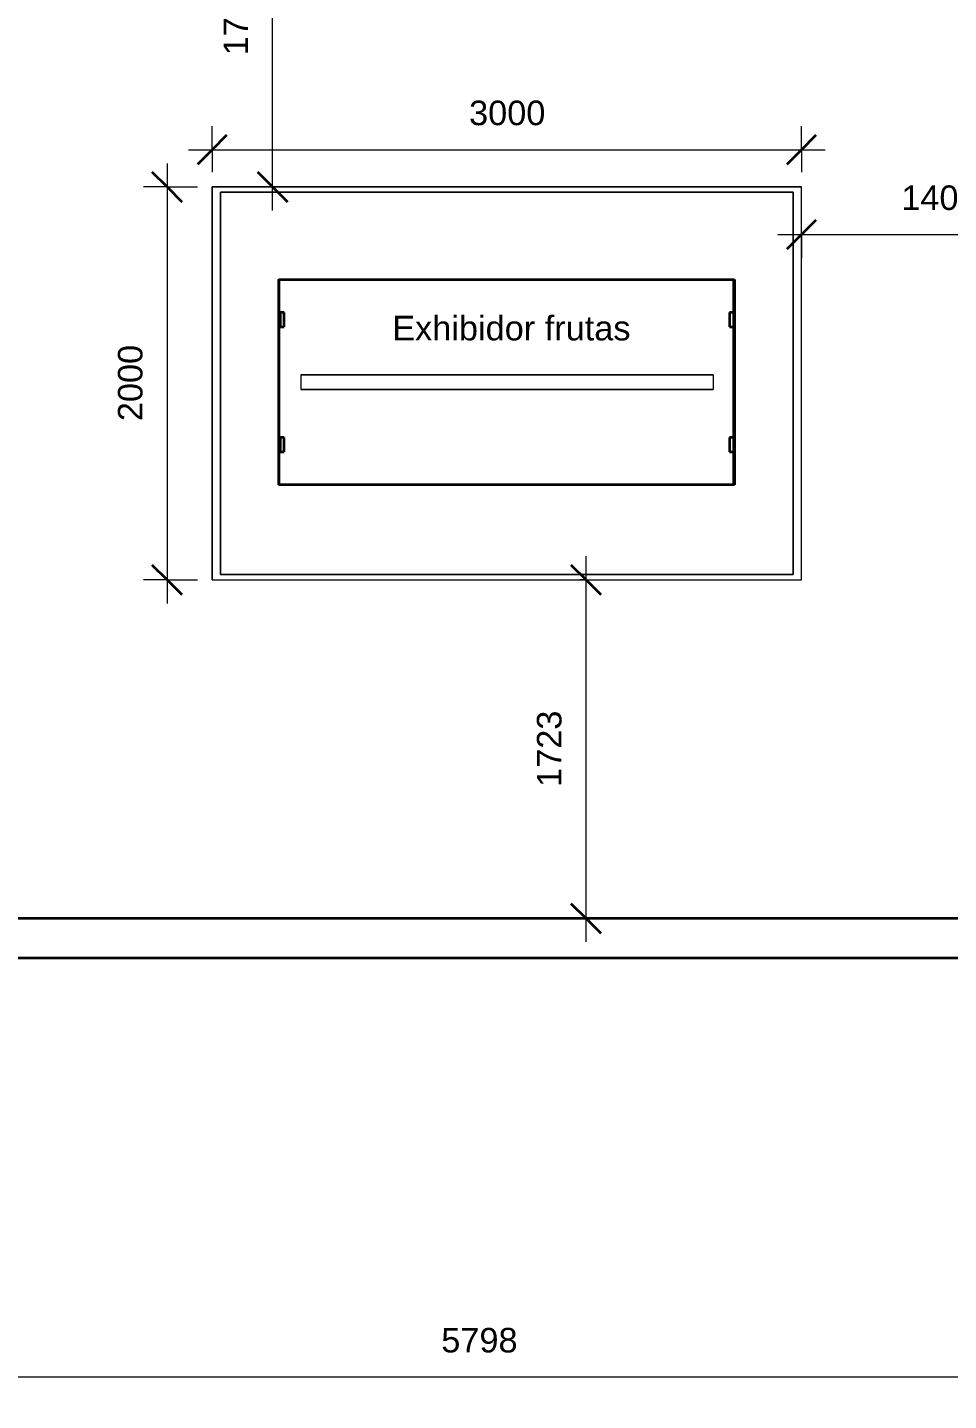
# Model space of a CAD drawing. Header units: millimetres. Extents: x -21672 to 8019, y 3751 to 17279.
# Drawn here: x -11271 to -6583, y 5212 to 12202 of the extents above; entities that cross this region are included whole.
import ezdxf

# ---------------------------------------------------------------- set-up
doc = ezdxf.new("R2010")
doc.units = ezdxf.units.MM
for name, color, linetype, lineweight in [('A-ANNO-DIMS', 211, 'Continuous', 9), ('A-ANNO-DIMS-50', 211, 'Continuous', 9), ('A-DETL', 90, 'Continuous', 18), ('A-FLOR', 192, 'Continuous', 18), ('A-GENM', 13, 'Continuous', 18), ('A-WALL', 113, 'Continuous', 18), ('G-ANNO-TEXT', 231, 'Continuous', 9)]:
    doc.layers.add(name, color=color, linetype=linetype, lineweight=lineweight)
doc.styles.add('Arial', font='arial.ttf', dxfattribs={"height": 125})
doc.dimstyles.new('Diagonal_-_2_5mm_Arial', dxfattribs={"dimscale": 304.8, "dimtxt": 127.532425, "dimasz": 0.492126, "dimexe": 0.393701, "dimexo": 0.246063, "dimgap": 0.287073, "dimtad": 1, "dimdec": 0, "dimzin": 0, "dimdsep": 46, "dimtxsty": 'Arial', "dimblk1": 'OBLIQUE', "dimblk2": 'OBLIQUE', "dimsah": 1, "dimcen": 0.09, "dimdle": 0.393701, "dimazin": 0, "dimtfac": 1, "dimtdec": 4, "dimtix": 1, "dimtmove": 0, "dimatfit": 3, "dimfxl": 1, "dimtvp": 1, "dimtolj": 1, "dimtzin": 0, "dimarcsym": 2})

# ---------------------------------------------------------------- blocks, each defined once
blk = doc.blocks.new('Frutera 3m fixed - Frutera 3m fixed-488551-Level 2')
at = {"layer": 'A-GENM'}
for p, q in [((-1401.6, -1019.1), (-1401.6, 981.7)), ((1597.8, 981.7), (-1401.6, 981.7)), ((-1401.6, -1019.1), (-1401.6, 981.7)), ((-1401.6, 981.7), (1597.8, 981.7)), ((1597.8, 981.7), (-1401.6, 981.7)), ((1597.8, 981.7), (-1401.6, 981.7)), ((-1401.6, 981.7), (-1401.6, -1019.1)), ((-1401.6, 981.7), (-1401.6, -1019.1)), ((1597.8, -1019.1), (1597.8, 981.7)), ((1597.8, -1019.1), (1597.8, 981.7)), ((1597.8, -1019.1), (1597.8, 981.7)), ((1597.8, -1019.1), (1597.8, 981.7)), ((-1359.1, -991.7), (-1359.1, 954.4)), ((1555.3, 954.4), (-1359.1, 954.4)), ((1555.3, 954.4), (-1359.1, 954.4)), ((-1359.1, 954.4), (-1359.1, -991.7)), ((-1359.1, 954.4), (1555.3, 954.4)), ((-1359.1, 954.4), (1555.3, 954.4)), ((-1359.1, -991.7), (-1359.1, 954.4)), ((-1359.1, -991.7), (-1359.1, 954.4)), ((1555.3, -991.7), (1555.3, 954.4)), ((1555.3, 954.4), (1555.3, -991.7)), ((1555.3, 954.4), (1555.3, -991.7)), ((1555.3, 954.4), (1555.3, -991.7)), ((-1066.9, -535.9), (-1066.9, 510.4)), ((1250.1, 510.4), (-1066.9, 510.4)), ((-1066.9, -535.9), (-1066.9, 510.4)), ((-1066.9, 510.4), (1250.1, 510.4)), ((1250.1, 510.4), (-1066.9, 510.4)), ((1250.1, 510.4), (-1066.9, 510.4)), ((-1066.9, 510.4), (-1066.9, -535.9)), ((-1066.9, 510.4), (-1066.9, -535.9)), ((-1060.5, -535.9), (-1060.5, 510.4)), ((-1060.5, 510.4), (-1060.5, 321.9)), ((-1060.5, 510.4), (1256.6, 510.4)), ((-1060.5, -535.9), (-1060.5, 510.4)), ((-1060.5, 510.4), (1256.6, 510.4)), ((839.1, 510.4), (-1060.5, 510.4)), ((1256.6, 510.4), (839.1, 510.4)), ((1250.1, -535.9), (1250.1, 510.4)), ((1250.1, -535.9), (1250.1, 510.4)), ((1250.1, -535.9), (1250.1, 510.4)), ((1250.1, -535.9), (1250.1, 510.4)), ((1256.6, 510.4), (1256.6, -535.9)), ((1256.6, -535.9), (1256.6, 510.4)), ((1256.6, -347.4), (1256.6, 510.4)), ((-1060.5, 321.9), (-1060.5, -535.9)), ((-1056.6, 296.2), (-1056.6, 341.2)), ((-1056.6, 341.2), (-1056.6, 269)), ((-1056.6, 269), (-1056.6, 341.2)), ((-1056.6, 341.2), (-1035.2, 341.2)), ((-1048.6, 341.2), (-1056.6, 341.2)), ((-1035.2, 341.2), (-1056.6, 341.2)), ((-1056.6, 296.2), (-1056.6, 269)), ((-1048.6, 341.2), (-1035.2, 341.2)), ((-1035.2, 269), (-1035.2, 341.2)), ((-1035.2, 314.1), (-1035.2, 341.2)), ((-1035.2, 269), (-1035.2, 341.2)), ((-1035.2, 314.1), (-1035.2, 269)), ((1231.3, 341.2), (1252.7, 341.2)), ((1231.3, 341.2), (1231.3, 269)), ((1231.3, 314.1), (1231.3, 341.2)), ((1231.3, 341.2), (1231.3, 269)), ((1231.3, 341.2), (1244.7, 341.2)), ((1252.7, 341.2), (1231.3, 341.2)), ((1231.3, 269), (1231.3, 314.1)), ((1244.7, 341.2), (1252.7, 341.2)), ((1252.7, 341.2), (1252.7, 296.2)), ((1252.7, 269), (1252.7, 341.2)), ((1252.7, 341.2), (1252.7, 269)), ((1252.7, 296.2), (1252.7, 269)), ((-1043.3, 269), (-1056.6, 269)), ((-1056.6, 269), (-1035.2, 269)), ((-1056.6, 269), (-1035.2, 269)), ((-1043.3, 269), (-1035.2, 269)), ((1239.4, 269), (1231.3, 269)), ((1231.3, 269), (1252.7, 269)), ((1231.3, 269), (1252.7, 269)), ((1252.7, 269), (1239.4, 269)), ((-951.2, 23.8), (1147.3, 23.8)), ((-951.2, 23.8), (1147.3, 23.8)), ((-951.2, 23.8), (-951.2, -49.4)), ((-951.2, 23.8), (1147.3, 23.8)), ((1147.3, 23.8), (-951.2, 23.8)), ((-951.2, 23.8), (-951.2, -49.4)), ((-951.2, 23.8), (-951.2, -49.4)), ((-951.2, 23.8), (-951.2, -49.4)), ((1147.3, 23.8), (1147.3, -49.4)), ((1147.3, 23.8), (1147.3, -49.4)), ((1147.3, 23.8), (1147.3, -49.4)), ((1147.3, 23.8), (1147.3, -49.4)), ((1147.3, -49.4), (-951.2, -49.4)), ((1147.3, -49.4), (-951.2, -49.4)), ((-951.2, -49.4), (1147.3, -49.4)), ((1147.3, -49.4), (-951.2, -49.4)), ((-1056.6, -321.7), (-1056.6, -294.6)), ((-1056.6, -294.6), (-1056.6, -366.8)), ((-1056.6, -294.6), (-1043.3, -294.6)), ((-1035.2, -294.6), (-1056.6, -294.6)), ((-1056.6, -366.8), (-1056.6, -294.6)), ((-1056.6, -294.6), (-1035.2, -294.6)), ((-1056.6, -366.8), (-1056.6, -321.7)), ((-1043.3, -294.6), (-1035.2, -294.6)), ((-1035.2, -294.6), (-1035.2, -339.7)), ((-1035.2, -366.8), (-1035.2, -294.6)), ((-1035.2, -294.6), (-1035.2, -366.8)), ((-1035.2, -339.7), (-1035.2, -366.8)), ((1239.4, -294.6), (1231.3, -294.6)), ((1252.7, -294.6), (1231.3, -294.6)), ((1231.3, -339.7), (1231.3, -294.6)), ((1231.3, -294.6), (1231.3, -366.8)), ((1231.3, -366.8), (1231.3, -294.6)), ((1231.3, -294.6), (1252.7, -294.6)), ((1231.3, -339.7), (1231.3, -366.8)), ((1239.4, -294.6), (1252.7, -294.6)), ((1252.7, -321.7), (1252.7, -294.6)), ((1252.7, -366.8), (1252.7, -294.6)), ((1252.7, -366.8), (1252.7, -294.6)), ((1252.7, -321.7), (1252.7, -366.8)), ((1256.6, -535.9), (1256.6, -347.4)), ((-1048.6, -366.8), (-1056.6, -366.8)), ((-1056.6, -366.8), (-1035.2, -366.8)), ((-1056.6, -366.8), (-1035.2, -366.8)), ((-1035.2, -366.8), (-1048.6, -366.8)), ((1244.7, -366.8), (1231.3, -366.8)), ((1252.7, -366.8), (1231.3, -366.8)), ((1252.7, -366.8), (1231.3, -366.8)), ((1244.7, -366.8), (1252.7, -366.8)), ((1250.1, -535.9), (-1066.9, -535.9)), ((-1066.9, -535.9), (1250.1, -535.9)), ((-1066.9, -535.9), (1250.1, -535.9)), ((-1066.9, -535.9), (1250.1, -535.9)), ((1256.6, -535.9), (-1060.5, -535.9)), ((-1060.5, -535.9), (-643, -535.9)), ((-1060.5, -535.9), (1256.6, -535.9)), ((-643, -535.9), (1256.6, -535.9)), ((-1401.6, -1019.1), (1597.8, -1019.1)), ((-1401.6, -1019.1), (1597.8, -1019.1)), ((-1401.6, -1019.1), (1597.8, -1019.1)), ((-1401.6, -1019.1), (1597.8, -1019.1)), ((-1359.1, -991.7), (1555.3, -991.7)), ((1555.3, -991.7), (-1359.1, -991.7)), ((1555.3, -991.7), (-1359.1, -991.7)), ((1555.3, -991.7), (-1359.1, -991.7))]:
    blk.add_line(p, q, dxfattribs=at)
at = {"layer": 'A-GENM', "lineweight": 35}
for p, q in [((-1060.5, 321.9), (-1060.5, 510.4)), ((-1060.5, 510.4), (839.1, 510.4)), ((839.1, 510.4), (1256.6, 510.4)), ((1256.6, 510.4), (1256.6, -347.4)), ((-1060.5, -535.9), (-1060.5, 321.9)), ((-1048.6, 341.2), (-1056.6, 341.2)), ((-1056.6, 341.2), (-1056.6, 296.2)), ((-1056.6, 296.2), (-1056.6, 269)), ((-1035.2, 341.2), (-1048.6, 341.2)), ((-1035.2, 314.1), (-1035.2, 341.2)), ((-1035.2, 269), (-1035.2, 314.1)), ((1244.7, 341.2), (1231.3, 341.2)), ((1231.3, 341.2), (1231.3, 314.1)), ((1231.3, 314.1), (1231.3, 269)), ((1252.7, 341.2), (1244.7, 341.2)), ((1252.7, 296.2), (1252.7, 341.2)), ((1252.7, 269), (1252.7, 296.2)), ((-1056.6, 269), (-1043.3, 269)), ((-1043.3, 269), (-1035.2, 269)), ((1231.3, 269), (1239.4, 269)), ((1239.4, 269), (1252.7, 269)), ((-1043.3, -294.6), (-1056.6, -294.6)), ((-1056.6, -294.6), (-1056.6, -321.7)), ((-1056.6, -321.7), (-1056.6, -366.8)), ((-1035.2, -294.6), (-1043.3, -294.6)), ((-1035.2, -339.7), (-1035.2, -294.6)), ((-1035.2, -366.8), (-1035.2, -339.7)), ((1239.4, -294.6), (1231.3, -294.6)), ((1231.3, -294.6), (1231.3, -339.7)), ((1231.3, -339.7), (1231.3, -366.8)), ((1252.7, -294.6), (1239.4, -294.6)), ((1252.7, -321.7), (1252.7, -294.6)), ((1252.7, -366.8), (1252.7, -321.7)), ((1256.6, -347.4), (1256.6, -535.9)), ((-1056.6, -366.8), (-1048.6, -366.8)), ((-1048.6, -366.8), (-1035.2, -366.8)), ((1231.3, -366.8), (1244.7, -366.8)), ((1244.7, -366.8), (1252.7, -366.8)), ((-643, -535.9), (-1060.5, -535.9)), ((1256.6, -535.9), (-643, -535.9))]:
    blk.add_line(p, q, dxfattribs=at)
blk = doc.blocks.new('DIMBLOCK54-Level 2')
at = {"layer": 'A-ANNO-DIMS-50', "lineweight": 35}
for p, q in [((-10560.8, 11389.9), (-10635.8, 11464.9)), ((-10560.8, 11389.9), (-10485.8, 11314.9)), ((-10560.8, 9389.9), (-10635.8, 9464.9)), ((-10560.8, 9389.9), (-10485.8, 9314.9))]:
    blk.add_line(p, q, dxfattribs=at)
at = {"layer": 'A-ANNO-DIMS-50'}
for p, q in [((-10560.8, 11509.9), (-10560.8, 9269.9)), ((-10560.8, 11389.9), (-10680.8, 11389.9)), ((-10560.8, 11389.9), (-10406.2, 11389.9)), ((-10560.8, 9389.9), (-10680.8, 9389.9)), ((-10560.8, 9389.9), (-10406.2, 9389.9))]:
    blk.add_line(p, q, dxfattribs=at)
at = {"layer": 'A-ANNO-DIMS-50', "color": 0, "insert": (-10810.6, 10197.6), "char_height": 125, "width": 461.471, "attachment_point": 1, "rotation": 90, "line_spacing_factor": 0.941778, "style": 'Arial'}
blk.add_mtext('2000', dxfattribs=at)
blk = doc.blocks.new('_Oblique')
at = {"color": 0, "linetype": 'ByBlock', "lineweight": -2}
blk.add_line((-0.5, -0.5), (0.5, 0.5), dxfattribs=at)
blk = doc.blocks.new('DIMBLOCK55-Level 2')
at = {"layer": 'A-ANNO-DIMS-50'}
for p, q in [((-10331.2, 11579.5), (-10331.2, 11699.5)), ((-7331.2, 11579.5), (-7331.2, 11699.5)), ((-10451.2, 11579.5), (-7211.2, 11579.5)), ((-10331.2, 11579.5), (-10331.2, 11464.9)), ((-7331.2, 11579.5), (-7331.2, 11464.9))]:
    blk.add_line(p, q, dxfattribs=at)
at = {"layer": 'A-ANNO-DIMS-50', "lineweight": 35}
for p, q in [((-10331.2, 11579.5), (-10256.2, 11654.5)), ((-7331.2, 11579.5), (-7256.2, 11654.5)), ((-10331.2, 11579.5), (-10406.2, 11504.5)), ((-7331.2, 11579.5), (-7406.2, 11504.5))]:
    blk.add_line(p, q, dxfattribs=at)
at = {"layer": 'A-ANNO-DIMS-50', "color": 0, "insert": (-9023.4, 11829.3), "char_height": 125, "width": 461.471, "attachment_point": 1, "line_spacing_factor": 0.941778, "style": 'Arial'}
blk.add_mtext('3000', dxfattribs=at)
blk = doc.blocks.new('DIMBLOCK56-Level 2')
at = {"layer": 'A-ANNO-DIMS-50', "lineweight": 35}
for p, q in [((-7331.2, 11147.8), (-7256.2, 11222.8)), ((-5931.4, 11147.8), (-5856.4, 11222.8)), ((-7331.2, 11147.8), (-7406.2, 11072.8)), ((-5931.4, 11147.8), (-6006.4, 11072.8))]:
    blk.add_line(p, q, dxfattribs=at)
at = {"layer": 'A-ANNO-DIMS-50'}
for p, q in [((-7451.2, 11147.8), (-5811.4, 11147.8)), ((-7331.2, 11147.8), (-7331.2, 11178.9)), ((-7331.2, 11147.8), (-7331.2, 11027.8)), ((-5931.4, 11147.8), (-5931.4, 11178.9)), ((-5931.4, 11147.8), (-5931.4, 11027.8))]:
    blk.add_line(p, q, dxfattribs=at)
at = {"layer": 'A-ANNO-DIMS-50', "color": 0, "insert": (-6823.6, 11397.6), "char_height": 125, "width": 461.471, "attachment_point": 1, "line_spacing_factor": 0.941778, "style": 'Arial'}
blk.add_mtext('1400', dxfattribs=at)
blk = doc.blocks.new('DIMBLOCK57-Level 2')
at = {"layer": 'A-ANNO-DIMS-50'}
for p, q in [((-8428.2, 7546.5), (-8428.2, 9509.9)), ((-8428.2, 9389.9), (-8459.3, 9389.9)), ((-8428.2, 9389.9), (-8308.2, 9389.9)), ((-8428.2, 7666.5), (-8459.3, 7666.5)), ((-8428.2, 7666.5), (-8308.2, 7666.5))]:
    blk.add_line(p, q, dxfattribs=at)
at = {"layer": 'A-ANNO-DIMS-50', "lineweight": 35}
for p, q in [((-8428.2, 9389.9), (-8503.2, 9464.9)), ((-8428.2, 9389.9), (-8353.2, 9314.9)), ((-8428.2, 7666.5), (-8503.2, 7741.5)), ((-8428.2, 7666.5), (-8353.2, 7591.5))]:
    blk.add_line(p, q, dxfattribs=at)
at = {"layer": 'A-ANNO-DIMS-50', "color": 0, "insert": (-8678, 8335.9), "char_height": 125, "width": 461.471, "attachment_point": 1, "rotation": 90, "line_spacing_factor": 0.941778, "style": 'Arial'}
blk.add_mtext('1723', dxfattribs=at)
blk = doc.blocks.new('DIMBLOCK58-Level 2')
at = {"layer": 'A-ANNO-DIMS-50'}
for p, q in [((-10023.1, 11269.9), (-10023.1, 13234)), ((-10023.1, 13114), (-10143.1, 13114)), ((-10023.1, 13114), (-9597.5, 13114)), ((-10023.1, 11389.9), (-10054.2, 11389.9)), ((-10023.1, 11389.9), (-9903.1, 11389.9))]:
    blk.add_line(p, q, dxfattribs=at)
at = {"layer": 'A-ANNO-DIMS-50', "lineweight": 35}
for p, q in [((-10023.1, 13114), (-10098.1, 13189)), ((-10023.1, 13114), (-9948.1, 13039)), ((-10023.1, 11389.9), (-10098.1, 11464.9)), ((-10023.1, 11389.9), (-9948.1, 11314.9))]:
    blk.add_line(p, q, dxfattribs=at)
at = {"layer": 'A-ANNO-DIMS-50', "color": 0, "insert": (-10272.9, 12059.7), "char_height": 125, "width": 461.471, "attachment_point": 1, "rotation": 90, "line_spacing_factor": 0.941778, "style": 'Arial'}
blk.add_mtext('1724', dxfattribs=at)
blk = doc.blocks.new('DIMBLOCK69-Level 2')
at = {"layer": 'A-ANNO-DIMS-50'}
for p, q in [((-20502.9, 17027.1), (-20502.9, 17147.1)), ((818.6, 17027.1), (818.6, 17147.1)), ((-20622.9, 17027.1), (938.6, 17027.1)), ((-20502.9, 17027.1), (-20502.9, 11836.4)), ((818.6, 17027.1), (818.6, 15341.5))]:
    blk.add_line(p, q, dxfattribs=at)
at = {"layer": 'A-ANNO-DIMS-50', "lineweight": 35}
for p, q in [((-20502.9, 17027.1), (-20427.9, 17102.1)), ((818.6, 17027.1), (893.6, 17102.1)), ((-20502.9, 17027.1), (-20577.9, 16952.1)), ((818.6, 17027.1), (743.6, 16952.1))]:
    blk.add_line(p, q, dxfattribs=at)
at = {"layer": 'A-ANNO-DIMS-50', "color": 0, "insert": (-10082.5, 17276.8), "char_height": 125, "width": 576.839, "attachment_point": 1, "line_spacing_factor": 0.941778, "style": 'Arial'}
blk.add_mtext('21322', dxfattribs=at)
blk = doc.blocks.new('DIMBLOCK72-Level 2')
at = {"layer": 'A-ANNO-DIMS-50', "lineweight": 35}
for p, q in [((-11871.6, 5332.3), (-11796.6, 5407.3)), ((-6073.6, 5332.3), (-5998.6, 5407.3)), ((-11871.6, 5332.3), (-11946.6, 5257.3)), ((-6073.6, 5332.3), (-6148.6, 5257.3))]:
    blk.add_line(p, q, dxfattribs=at)
at = {"layer": 'A-ANNO-DIMS-50'}
for p, q in [((-11871.6, 5332.3), (-11871.6, 5363.4)), ((-11871.6, 5332.3), (-6073.6, 5332.3)), ((-11871.6, 5332.3), (-11871.6, 5212.3)), ((-6073.6, 5332.3), (-6073.6, 5363.4)), ((-6073.6, 5332.3), (-6073.6, 5212.3))]:
    blk.add_line(p, q, dxfattribs=at)
at = {"layer": 'A-ANNO-DIMS-50', "color": 0, "insert": (-9164.8, 5582.1), "char_height": 125, "width": 461.471, "attachment_point": 1, "line_spacing_factor": 0.941778, "style": 'Arial'}
blk.add_mtext('5798', dxfattribs=at)

msp = doc.modelspace()

# ---------------------------------------------------------------- linework, layer by layer
at = {"layer": 'A-DETL'}
for p, q in [((-10331.2, 11389.9), (-10331.2, 9389.9)), ((-7331.2, 11389.9), (-10331.2, 11389.9)), ((-7331.2, 9389.9), (-7331.2, 11389.9)), ((-10331.2, 9389.9), (-7331.2, 9389.9))]:
    msp.add_line(p, q, dxfattribs=at)
at = {"layer": 'A-FLOR'}
msp.add_line((-5752.1, 7666.5), (-15019.4, 7666.5), dxfattribs=at)
at = {"layer": 'A-WALL', "lineweight": 35}
for p, q in [((-6477.1, 7666.5), (-11462.1, 7666.5)), ((-20707.6, 7466.5), (-474.6, 7466.5))]:
    msp.add_line(p, q, dxfattribs=at)

# ---------------------------------------------------------------- block references
at = {"layer": 'A-GENM', "lineweight": 35}
msp.add_blockref('Frutera 3m fixed - Frutera 3m fixed-488551-Level 2', (-8928.9, 10409), dxfattribs=at)

# ---------------------------------------------------------------- texts
at = {"layer": 'G-ANNO-TEXT', "color": 7, "insert": (-9414.8, 10733.9), "char_height": 125, "width": 1455.063, "attachment_point": 1, "style": 'Arial'}
msp.add_mtext('Exhibidor frutas', dxfattribs=at)

# ---------------------------------------------------------------- dimensions: what is measured, and where the dimension line sits
at = {"layer": 'A-ANNO-DIMS'}
for base, p1, p2, override, picture, middle in [((818.6039, 17027.0619), (-20502.8962, 11761.3583), (818.6039, 15266.468), {"dimpost": '<>', "dimfxl": 21607.687495}, 'DIMBLOCK69-Level 2', (-9842.1461, 17178.4262)), ((-7331.2, 11579.5), (-10331.2, 11389.9), (-7331.2, 11389.9), {"dimpost": '<>', "dimfxl": 3000}, 'DIMBLOCK55-Level 2', (-8831.2, 11730.8)), ((-5931.4, 11147.8), (-7331.2, 11253.9), (-5931.4, 11253.9), {"dimpost": '<>', "dimfxl": 1399.763453}, 'DIMBLOCK56-Level 2', (-6631.3, 11299.2)), ((-6073.6, 5332.3), (-11871.6, 5438.4), (-6073.6, 5438.4), {"dimpost": '<>', "dimfxl": 5798}, 'DIMBLOCK72-Level 2', (-8972.6, 5483.6))]:
    dim = msp.add_linear_dim(base=base, p1=p1, p2=p2, dimstyle='Diagonal_-_2_5mm_Arial', override=override, dxfattribs=at)
    dim.commit()
    dim.dimension.update_dxf_attribs({"geometry": picture, "text_midpoint": middle})
for base, p1, p2, override, picture, middle in [((-10023.1, 13114), (-10129.2, 11389.9), (-9522.5, 13114), {"dimpost": '<>', "dimfxl": 1827.723536}, 'DIMBLOCK58-Level 2', (-10173.4, 12252)), ((-10560.8, 9389.9), (-10331.2, 11389.9), (-10331.2, 9389.9), {"dimpost": '<>', "dimfxl": 2000}, 'DIMBLOCK54-Level 2', (-10712.1, 10389.9)), ((-8428.2, 9389.9), (-8534.3, 7666.5), (-8534.3, 9389.9), {"dimpost": '<>', "dimfxl": 1723.436208}, 'DIMBLOCK57-Level 2', (-8579.6, 8528.2))]:
    dim = msp.add_linear_dim(base=base, p1=p1, p2=p2, angle=90, dimstyle='Diagonal_-_2_5mm_Arial', override=override, dxfattribs=at)
    dim.commit()
    dim.dimension.update_dxf_attribs({"geometry": picture, "text_midpoint": middle})

doc.saveas('drawing.dxf')
